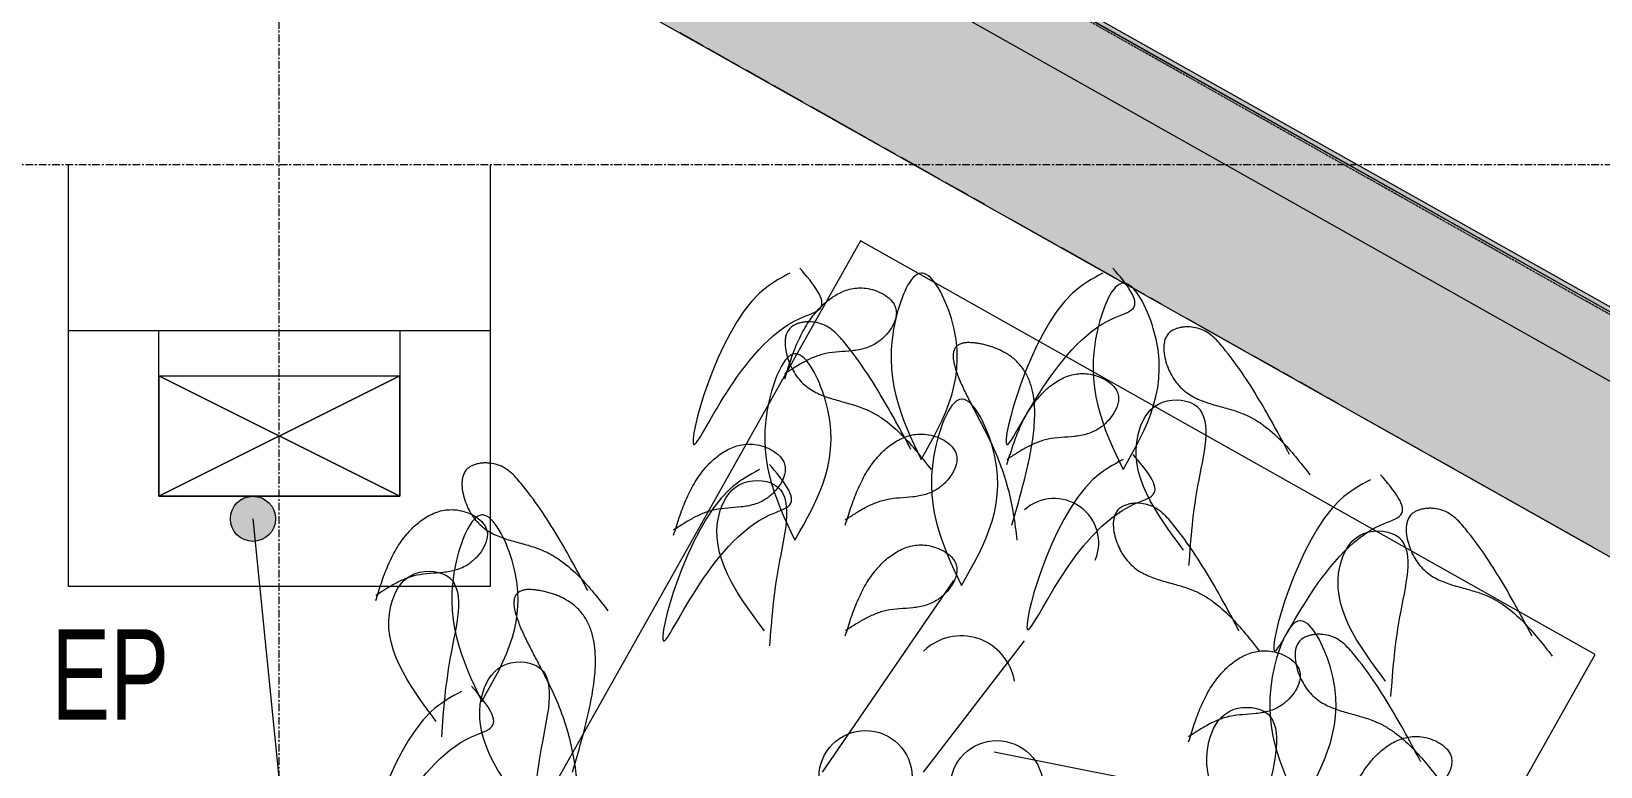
# Model space of a CAD drawing. Header units: millimetres. Extents: x 139864 to 546726, y 40253 to 3921401762.
# Drawn here: x 269514 to 272120, y 95191 to 96412 of the extents above; entities that cross this region are included whole.
import ezdxf

# ---------------------------------------------------------------- set-up
doc = ezdxf.new("R2010")
doc.units = ezdxf.units.MM
for name, pattern in [('Centre', [12.5, 2.5, -1.875, 6.25, -1.875]), ('Démoli', [2.812, 1.875, -0.937]), ('Ligne de quadrillage', [22.225, 12.7, -3.175, 3.175, -3.175])]:
    doc.linetypes.add(name, pattern=pattern)
for name, color, linetype, lineweight in [('AS-20_AXES-ET-FILES', 12, 'Centre', 9), ('AS-24_TRES-FIN', 9, 'Continuous', 9), ('AS-29_DEMOLITION', 5, 'Démoli', 13), ('AS-30_COTE-1', 1, 'Continuous', 5), ('AS-31_TXT-1', 32, 'Continuous', 5), ('AS-41_SANITAIRES', 9, 'Continuous', 9), ('AS-42_VEGETATION', 9, 'Continuous', 9)]:
    doc.layers.add(name, color=color, linetype=linetype, lineweight=lineweight)
doc.styles.add('Arial_1', font='arial.ttf', dxfattribs={"width": 0.7, "height": 150})
doc.styles.add('Trebuchet MS_2', font='trebuc.ttf', dxfattribs={"height": 165})
doc.dimstyles.new('Cotes_linéaires', dxfattribs={"dimscale": 304.8, "dimtxt": 170.1069, "dimasz": 0.615157, "dimexe": 0.492126, "dimexo": 0.0625, "dimgap": 0.049213, "dimtad": 1, "dimdec": 0, "dimlfac": 0.1, "dimzin": 0, "dimdsep": 46, "dimtxsty": 'Trebuchet MS_2', "dimblk1": 'OBLIQUE', "dimblk2": 'OBLIQUE', "dimsah": 1, "dimcen": 0.09, "dimdle": 0.246063, "dimazin": 0, "dimtfac": 1, "dimtdec": 4, "dimtix": 1, "dimtmove": 0, "dimatfit": 3, "dimfxl": 0, "dimtvp": 1, "dimtolj": 1, "dimtzin": 0, "dimarcsym": 0})

# ---------------------------------------------------------------- blocks, each defined once
blk = doc.blocks.new('Bamboo_powder_1_ - Bamboo_powder_1_-579570-12_ Niveau 12 -  BAT BUREAUX')
at = {"layer": 'AS-42_VEGETATION', "color": 8}
for p, q in [((-194.8, 197), (23.2, 515.1)), ((-27.1, 197), (140.6, 414.6)), ((90.3, 230.5), (425.7, 163.6))]:
    blk.add_line(p, q, dxfattribs=at)
for centre in [(-123.5, 188.7), (94.5, 171.9)]:
    blk.add_circle(centre, 77.2, dxfattribs=at)
for centre, radius, start, end in [((189.9, 577.3), 73.9, 337.1115, 131.9159), ((35.3, 333.5), 89.6, 9.075, 134.1203)]:
    blk.add_arc(centre, radius, start, end, dxfattribs=at)
for points, knots in [([(-249.3, 1025.6), (-266.5, 1016.2), (-361.5, 964.6), (-465.5, 566.6), (-322.7, 929.1), (-176.3, 967.5), (-210.1, 1007.4), (-232.6, 1033.9)], [0, 0, 0, 0, 68.487845, 378.701334, 688.629593, 731.112627, 815.982069, 815.982069, 815.982069, 815.982069]), ([(-29.5, 1025.6), (-30.1, 1025.6), (-48.5, 1025.7), (-108.4, 878), (-63.9, 784.5), (-31.3, 715.9)], [370.894655, 370.894655, 370.894655, 370.894655, 374.291113, 471.989835, 741.78931, 741.78931, 741.78931, 741.78931]), ([(-31.3, 715.9), (8.3, 785), (62.5, 879.2), (-11.3, 1024.2), (-29.5, 1025.6)], [0, 0, 0, 0, 271.634227, 370.894655, 370.894655, 370.894655, 370.894655]), ([(270.5, 1025.6), (253.4, 1016.2), (158.4, 964.6), (54.4, 566.6), (197.2, 929.1), (343.5, 967.5), (309.8, 1007.4), (287.3, 1033.9)], [0, 0, 0, 0, 68.487845, 378.701334, 688.629593, 731.112627, 815.982069, 815.982069, 815.982069, 815.982069]), ([(-257.7, 849.8), (-254.7, 859.6), (-248.6, 879.2), (-238, 908), (-224.4, 935.6), (-208, 959.1), (-189.6, 977.9), (-169.9, 991.9), (-151, 999.2), (-135, 1001.2), (-121.8, 1000.7), (-107.8, 997.4), (-93.5, 991), (-83, 983.3), (-76.5, 975), (-73.6, 969), (-72.5, 963.6), (-72.1, 957.8), (-73.6, 947.6), (-79.8, 934.4), (-88.8, 923), (-97.3, 915.1), (-104.8, 909.4), (-113.8, 904.4), (-127.5, 899.2), (-145.6, 896.2), (-167.5, 894.9), (-185.2, 893.2), (-198.5, 889.7), (-210.6, 885.5), (-225.1, 878.5), (-241.6, 868.7), (-252.3, 861.7), (-257.7, 858.2)], [0, 0, 0, 0, 0.114208, 0.228417, 0.342625, 0.456833, 0.546121, 0.635408, 0.724695, 0.769339, 0.813983, 0.87156, 0.929136, 0.986713, 1.015502, 1.04429, 1.06037, 1.076449, 1.108609, 1.172927, 1.237245, 1.269405, 1.301564, 1.342298, 1.383031, 1.464499, 1.545966, 1.627434, 1.663149, 1.698864, 1.770294, 1.841724, 1.913154, 1.913154, 1.913154, 1.913154]), ([(305.9, 1008.8), (305.3, 1008.9), (286.9, 1008.9), (227, 861.2), (271.5, 767.8), (304.1, 699.2)], [370.894655, 370.894655, 370.894655, 370.894655, 374.291112, 471.989834, 741.78931, 741.78931, 741.78931, 741.78931]), ([(304.1, 699.2), (343.7, 768.2), (397.9, 862.5), (324.1, 1007.5), (305.9, 1008.8)], [0, 0, 0, 0, 271.634227, 370.894655, 370.894655, 370.894655, 370.894655]), ([(-48.1, 732.7), (-64.5, 763.4), (-97.5, 825), (-138.9, 887), (-167.3, 920.6), (-177, 930.1), (-188.2, 937.9), (-200.8, 942.9), (-211.7, 944.6), (-220.4, 944.7), (-226.8, 944.1), (-233.2, 942.8), (-239.4, 940.6), (-245.2, 937.4), (-250.3, 932.9), (-254.1, 926.8), (-256.4, 919.5), (-257.2, 912.1), (-256.9, 902.2), (-254.7, 890), (-250.2, 876.2), (-244.1, 863.6), (-236.7, 852.2), (-227.6, 842), (-214, 831.1), (-195, 821.7), (-171.2, 814.4), (-147.2, 808), (-125.4, 801), (-106.8, 791.7), (-85.8, 777.9), (-62.4, 757), (-37.7, 728.7), (-22.3, 709), (-14.5, 699.2)], [0, 0, 0, 0, 0.389406, 0.778812, 0.829321, 0.879831, 0.93034, 0.98085, 1.028865, 1.052873, 1.076881, 1.100889, 1.124897, 1.148904, 1.172912, 1.200489, 1.228066, 1.255643, 1.28322, 1.338374, 1.393528, 1.444017, 1.494505, 1.544994, 1.595482, 1.68786, 1.780238, 1.872615, 1.964993, 2.034763, 2.104532, 2.244072, 2.383611, 2.52315, 2.52315, 2.52315, 2.52315]), ([(580.8, 724.3), (564.3, 755.1), (531.4, 816.7), (490, 878.6), (461.6, 912.2), (451.8, 921.8), (440.6, 929.6), (428.1, 934.6), (417.1, 936.2), (408.5, 936.3), (402, 935.7), (395.7, 934.4), (389.5, 932.2), (383.7, 929.1), (378.6, 924.5), (374.8, 918.4), (372.5, 911.2), (371.7, 903.8), (372, 893.8), (374.1, 881.6), (378.7, 867.9), (384.7, 855.2), (392.2, 843.8), (401.3, 833.7), (414.8, 822.7), (433.9, 813.3), (457.7, 806), (481.7, 799.7), (503.4, 792.6), (522.1, 783.3), (543.1, 769.5), (566.4, 748.6), (591.2, 720.4), (606.6, 700.7), (614.3, 690.8)], [0, 0, 0, 0, 0.389406, 0.778812, 0.829321, 0.879831, 0.93034, 0.98085, 1.028865, 1.052873, 1.076881, 1.100889, 1.124897, 1.148904, 1.172912, 1.200489, 1.228066, 1.255643, 1.28322, 1.338374, 1.393528, 1.444017, 1.494505, 1.544994, 1.595482, 1.68786, 1.780238, 1.872615, 1.964993, 2.034763, 2.104532, 2.244072, 2.383611, 2.52315, 2.52315, 2.52315, 2.52315]), ([(-239.1, 891.7), (-239.7, 891.7), (-258.1, 891.8), (-318, 744.1), (-273.6, 650.6), (-240.9, 582)], [370.894655, 370.894655, 370.894655, 370.894655, 374.291112, 471.989834, 741.78931, 741.78931, 741.78931, 741.78931]), ([(-240.9, 582), (-201.3, 651.1), (-147.2, 745.3), (-221, 890.3), (-239.1, 891.7)], [0, 0, 0, 0, 271.634227, 370.894655, 370.894655, 370.894655, 370.894655]), ([(119.6, 607.1), (126.8, 632.1), (137.6, 669.7), (149.5, 720.4), (156, 758.9), (158.2, 791.5), (156.3, 817.5), (152.5, 836.7), (145.6, 855.1), (135.1, 871.7), (121.1, 885.6), (107.8, 894), (97.1, 899), (89.8, 901.9), (82.3, 904.4), (74.7, 906.5), (67, 908.1), (60.5, 909.1), (55.3, 909.7), (51.3, 910), (47.4, 910.1), (42.8, 910), (37.7, 909.2), (33, 907.5), (29.5, 905.4), (27.3, 903.6), (25.4, 901.4), (24, 898.8), (23, 896.1), (22.4, 893.1), (22, 890.2), (21.9, 886.2), (22.3, 881.4), (23.4, 875.7), (24.9, 870.1), (27.1, 862.7), (30.4, 853.6), (34.9, 842.9), (41.4, 828.8), (50.1, 811.5), (60.8, 790.9), (71.6, 770.3), (85.2, 743.6), (100.2, 709.8), (113.6, 668.2), (122.5, 625.4), (126.2, 596.5), (128, 582)], [0, 0, 0, 0, 0.290418, 0.435628, 0.580837, 0.726046, 0.798651, 0.871255, 0.94386, 1.016464, 1.089069, 1.161674, 1.190957, 1.22024, 1.249524, 1.278807, 1.308091, 1.337374, 1.352016, 1.366658, 1.3813, 1.395941, 1.417523, 1.439104, 1.449895, 1.460686, 1.471477, 1.482267, 1.493058, 1.503849, 1.51464, 1.52543, 1.547012, 1.568593, 1.590175, 1.611756, 1.654919, 1.698082, 1.741245, 1.827571, 1.913898, 2.000224, 2.08655, 2.248995, 2.411441, 2.573886, 2.736332, 2.736332, 2.736332, 2.736332]), ([(111.2, 707.6), (114.3, 717.3), (120.4, 736.9), (131, 765.7), (144.5, 793.4), (160.9, 816.8), (179.4, 835.6), (199.1, 849.6), (217.9, 856.9), (233.9, 859), (247.2, 858.4), (261.2, 855.1), (275.4, 848.7), (285.9, 841), (292.4, 832.8), (295.3, 826.7), (296.5, 821.4), (296.8, 815.5), (295.4, 805.3), (289.1, 792.1), (280.1, 780.7), (271.7, 772.8), (264.1, 767.1), (255.2, 762.1), (241.4, 756.9), (223.3, 753.9), (201.5, 752.7), (183.7, 750.9), (170.4, 747.5), (158.3, 743.2), (143.8, 736.2), (127.3, 726.4), (116.6, 719.4), (111.2, 715.9)], [0, 0, 0, 0, 0.114208, 0.228417, 0.342625, 0.456833, 0.546121, 0.635408, 0.724695, 0.769339, 0.813983, 0.87156, 0.929136, 0.986713, 1.015502, 1.04429, 1.06037, 1.076449, 1.108609, 1.172927, 1.237245, 1.269405, 1.301564, 1.342298, 1.383031, 1.464499, 1.545966, 1.627434, 1.663149, 1.698864, 1.770294, 1.841724, 1.913154, 1.913154, 1.913154, 1.913154]), ([(37.6, 816.3), (37, 816.4), (18.6, 816.5), (-41.3, 668.8), (3.1, 575.3), (35.8, 506.7)], [370.894655, 370.894655, 370.894655, 370.894655, 374.291113, 471.989835, 741.78931, 741.78931, 741.78931, 741.78931]), ([(35.8, 506.7), (75.4, 575.7), (129.5, 670), (55.7, 815), (37.6, 816.3)], [0, 0, 0, 0, 271.634227, 370.894655, 370.894655, 370.894655, 370.894655]), ([(404.7, 565.3), (358.6, 627.4), (299, 707.6), (354.3, 818.1), (461.1, 815.7), (422.1, 665.3), (416.2, 583.6), (413.1, 540.2)], [0, 0, 0, 0, 234.323456, 302.761392, 369.283025, 511.876369, 674.239163, 674.239163, 674.239163, 674.239163]), ([(-157.1, 607.1), (-154, 616.9), (-148, 636.4), (-137.3, 665.3), (-123.8, 692.9), (-107.4, 716.4), (-89, 735.2), (-69.2, 749.2), (-50.4, 756.5), (-34.4, 758.5), (-21.2, 758), (-7.1, 754.7), (7.1, 748.3), (17.6, 740.6), (24.1, 732.3), (27, 726.3), (28.2, 720.9), (28.5, 715.1), (27, 704.9), (20.8, 691.7), (11.8, 680.3), (3.3, 672.4), (-4.2, 666.7), (-13.1, 661.7), (-26.9, 656.5), (-45, 653.5), (-66.8, 652.2), (-84.6, 650.4), (-97.9, 647), (-110, 642.8), (-124.5, 635.8), (-141, 626), (-151.7, 619), (-157.1, 615.5)], [0, 0, 0, 0, 0.114208, 0.228417, 0.342625, 0.456833, 0.546121, 0.635408, 0.724695, 0.769339, 0.813983, 0.87156, 0.929136, 0.986713, 1.015502, 1.04429, 1.06037, 1.076449, 1.108609, 1.172927, 1.237245, 1.269405, 1.301564, 1.342298, 1.383031, 1.464499, 1.545966, 1.627434, 1.663149, 1.698864, 1.770294, 1.841724, 1.913154, 1.913154, 1.913154, 1.913154]), ([(-442.2, 590.4), (-439.1, 600.2), (-433, 619.7), (-422.4, 648.6), (-408.9, 676.2), (-392.5, 699.6), (-374, 718.4), (-354.3, 732.4), (-335.5, 739.8), (-319.5, 741.8), (-306.3, 741.2), (-292.2, 737.9), (-278, 731.6), (-267.5, 723.8), (-261, 715.6), (-258.1, 709.5), (-256.9, 704.2), (-256.6, 698.4), (-258.1, 688.1), (-264.3, 674.9), (-273.3, 663.6), (-281.8, 655.6), (-289.3, 649.9), (-298.2, 644.9), (-312, 639.8), (-330.1, 636.8), (-351.9, 635.5), (-369.7, 633.7), (-383, 630.3), (-395.1, 626), (-409.6, 619.1), (-426.1, 609.3), (-436.8, 602.3), (-442.2, 598.8)], [0, 0, 0, 0, 0.114208, 0.228417, 0.342625, 0.456833, 0.546121, 0.635408, 0.724695, 0.769339, 0.813983, 0.87156, 0.929136, 0.986713, 1.015502, 1.04429, 1.06037, 1.076449, 1.108609, 1.172927, 1.237245, 1.269405, 1.301564, 1.342298, 1.383031, 1.464499, 1.545966, 1.627434, 1.663149, 1.698864, 1.770294, 1.841724, 1.913154, 1.913154, 1.913154, 1.913154]), ([(-584.7, 498.3), (-601.2, 529.1), (-634.1, 590.7), (-675.5, 652.7), (-703.9, 686.3), (-713.7, 695.8), (-724.9, 703.6), (-737.4, 708.6), (-748.4, 710.2), (-757, 710.3), (-763.5, 709.8), (-769.8, 708.4), (-776.1, 706.3), (-781.8, 703.1), (-786.9, 698.6), (-790.7, 692.4), (-793, 685.2), (-793.8, 677.8), (-793.6, 667.9), (-791.4, 655.6), (-786.8, 641.9), (-780.8, 629.2), (-773.3, 617.9), (-764.2, 607.7), (-750.7, 596.7), (-731.6, 587.4), (-707.8, 580), (-683.8, 573.7), (-662.1, 566.6), (-643.4, 557.3), (-622.5, 543.6), (-599.1, 522.6), (-574.3, 494.4), (-558.9, 474.7), (-551.2, 464.8)], [0, 0, 0, 0, 0.389406, 0.778812, 0.829321, 0.879831, 0.93034, 0.98085, 1.028865, 1.052873, 1.076881, 1.100889, 1.124897, 1.148904, 1.172912, 1.200489, 1.228066, 1.255643, 1.28322, 1.338374, 1.393528, 1.444017, 1.494505, 1.544994, 1.595482, 1.68786, 1.780238, 1.872615, 1.964993, 2.034763, 2.104532, 2.244072, 2.383611, 2.52315, 2.52315, 2.52315, 2.52315]), ([(-299.6, 699.2), (-316.8, 689.8), (-411.8, 638.2), (-515.8, 240.2), (-373, 602.7), (-226.6, 641.1), (-260.4, 681), (-282.9, 707.6)], [0, 0, 0, 0, 68.487845, 378.701333, 688.629593, 731.112627, 815.982069, 815.982069, 815.982069, 815.982069]), ([(304.2, 716), (287.1, 706.7), (192.7, 655.4), (89.3, 259.8), (231.3, 620.1), (376.7, 658.3), (343.2, 697.9), (320.9, 724.3)], [0, 0, 0, 0, 68.487845, 378.701333, 688.629593, 731.112626, 815.982069, 815.982069, 815.982069, 815.982069]), ([(-291.2, 431.4), (-337.4, 493.5), (-396.9, 573.7), (-341.6, 684.2), (-234.9, 681.8), (-273.9, 531.4), (-279.8, 449.7), (-282.9, 406.3)], [0, 0, 0, 0, 234.323456, 302.761392, 369.283026, 511.876369, 674.239163, 674.239163, 674.239163, 674.239163]), ([(714.9, 682.4), (697.8, 673.1), (602.8, 621.5), (498.8, 223.5), (641.6, 586), (787.9, 624.4), (754.2, 664.3), (731.7, 690.8)], [0, 0, 0, 0, 68.487845, 378.701333, 688.629593, 731.112627, 815.982069, 815.982069, 815.982069, 815.982069]), ([(-936.9, 481.6), (-933.8, 491.4), (-927.8, 510.9), (-917.1, 539.8), (-903.6, 567.4), (-887.2, 590.8), (-868.8, 609.6), (-849.1, 623.6), (-830.2, 631), (-814.2, 633), (-801, 632.4), (-786.9, 629.1), (-772.7, 622.8), (-762.2, 615), (-755.7, 606.8), (-752.8, 600.7), (-751.6, 595.4), (-751.3, 589.6), (-752.8, 579.3), (-759, 566.1), (-768, 554.8), (-776.5, 546.8), (-784, 541.1), (-792.9, 536.1), (-806.7, 531), (-824.8, 528), (-846.6, 526.7), (-864.4, 524.9), (-877.7, 521.5), (-889.8, 517.2), (-904.3, 510.3), (-920.8, 500.5), (-931.5, 493.5), (-936.9, 490)], [0, 0, 0, 0, 0.114208, 0.228417, 0.342625, 0.456833, 0.546121, 0.635408, 0.724695, 0.769339, 0.813983, 0.87156, 0.929136, 0.986713, 1.015502, 1.04429, 1.06037, 1.076449, 1.108609, 1.172927, 1.237245, 1.269405, 1.301564, 1.342298, 1.383031, 1.464499, 1.545966, 1.627434, 1.663149, 1.698864, 1.770294, 1.841724, 1.913154, 1.913154, 1.913154, 1.913154]), ([(496.9, 431.4), (480.5, 462.2), (447.5, 523.7), (406.1, 585.7), (377.8, 619.3), (368, 628.8), (356.8, 636.6), (344.2, 641.6), (333.3, 643.3), (324.6, 643.4), (318.2, 642.8), (311.8, 641.5), (305.6, 639.3), (299.8, 636.1), (294.7, 631.6), (291, 625.5), (288.7, 618.2), (287.8, 610.8), (288.1, 600.9), (290.3, 588.7), (294.8, 575), (300.9, 562.3), (308.4, 550.9), (317.5, 540.8), (331, 529.8), (350.1, 520.4), (373.8, 513.1), (397.8, 506.7), (419.6, 499.7), (438.3, 490.4), (459.2, 476.6), (482.6, 455.7), (507.3, 427.4), (522.8, 407.7), (530.5, 397.9)], [0, 0, 0, 0, 0.389406, 0.778812, 0.829321, 0.879831, 0.93034, 0.98085, 1.028865, 1.052873, 1.076881, 1.100889, 1.124897, 1.148904, 1.172912, 1.200489, 1.228066, 1.255643, 1.28322, 1.338374, 1.393528, 1.444017, 1.494505, 1.544994, 1.595482, 1.68786, 1.780238, 1.872615, 1.964993, 2.034763, 2.104532, 2.244072, 2.383611, 2.52315, 2.52315, 2.52315, 2.52315]), ([(983.3, 423), (966.8, 453.8), (933.9, 515.4), (892.5, 577.4), (864.1, 611), (854.3, 620.5), (843.1, 628.3), (830.6, 633.3), (819.6, 634.9), (811, 635), (804.5, 634.4), (798.2, 633.1), (791.9, 630.9), (786.1, 627.8), (781, 623.3), (777.3, 617.1), (775, 609.9), (774.2, 602.5), (774.4, 592.5), (776.6, 580.3), (781.2, 566.6), (787.2, 553.9), (794.7, 542.5), (803.8, 532.4), (817.3, 521.4), (836.4, 512), (860.2, 504.7), (884.2, 498.4), (905.9, 491.3), (924.6, 482), (945.5, 468.3), (968.9, 447.3), (993.7, 419.1), (1009.1, 399.4), (1016.8, 389.5)], [0, 0, 0, 0, 0.389406, 0.778812, 0.829321, 0.879831, 0.93034, 0.98085, 1.028865, 1.052873, 1.076881, 1.100889, 1.124897, 1.148904, 1.172912, 1.200489, 1.228066, 1.255643, 1.28322, 1.338374, 1.393528, 1.444017, 1.494505, 1.544994, 1.595482, 1.68786, 1.780238, 1.872615, 1.964993, 2.034763, 2.104532, 2.244072, 2.383611, 2.52315, 2.52315, 2.52315, 2.52315]), ([(-759, 623.9), (-759.6, 623.9), (-778, 624), (-837.9, 476.3), (-793.4, 382.8), (-760.8, 314.2)], [370.894655, 370.894655, 370.894655, 370.894655, 374.291112, 471.989834, 741.78931, 741.78931, 741.78931, 741.78931]), ([(-760.8, 314.2), (-721.2, 383.2), (-667, 477.5), (-740.8, 622.5), (-759, 623.9)], [0, 0, 0, 0, 271.634227, 370.894655, 370.894655, 370.894655, 370.894655]), ([(740.1, 347.7), (694, 409.8), (634.4, 490), (689.7, 600.5), (796.5, 598.1), (757.5, 447.7), (751.6, 366), (748.5, 322.6)], [0, 0, 0, 0, 234.323456, 302.761392, 369.283025, 511.876369, 674.239163, 674.239163, 674.239163, 674.239163]), ([(-157.1, 423), (-154, 432.8), (-148, 452.3), (-137.3, 481.2), (-123.8, 508.8), (-107.4, 532.2), (-89, 551.1), (-69.2, 565), (-50.4, 572.4), (-34.4, 574.4), (-21.2, 573.9), (-7.1, 570.5), (7.1, 564.2), (17.6, 556.5), (24.1, 548.2), (27, 542.2), (28.2, 536.8), (28.5, 531), (27, 520.7), (20.8, 507.5), (11.8, 496.2), (3.3, 488.2), (-4.2, 482.5), (-13.1, 477.6), (-26.9, 472.4), (-45, 469.4), (-66.8, 468.1), (-84.6, 466.3), (-97.9, 462.9), (-110, 458.6), (-124.5, 451.7), (-141, 441.9), (-151.7, 434.9), (-157.1, 431.4)], [0, 0, 0, 0, 0.114208, 0.228417, 0.342625, 0.456833, 0.546121, 0.635408, 0.724695, 0.769339, 0.813983, 0.87156, 0.929136, 0.986713, 1.015502, 1.04429, 1.06037, 1.076449, 1.108609, 1.172927, 1.237245, 1.269405, 1.301564, 1.342298, 1.383031, 1.464499, 1.545966, 1.627434, 1.663149, 1.698864, 1.770294, 1.841724, 1.913154, 1.913154, 1.913154, 1.913154]), ([(-836.3, 280.7), (-882.4, 342.8), (-941.9, 423.1), (-886.6, 533.5), (-779.9, 531.2), (-818.9, 380.7), (-824.8, 299.1), (-827.9, 255.6)], [0, 0, 0, 0, 234.323456, 302.761392, 369.283025, 511.876369, 674.239163, 674.239163, 674.239163, 674.239163]), ([(-609.9, 197), (-602.7, 222.1), (-591.9, 259.6), (-580, 310.3), (-573.5, 348.8), (-571.3, 381.4), (-573.2, 407.4), (-577, 426.6), (-583.8, 445), (-594.4, 461.7), (-608.4, 475.5), (-621.7, 483.9), (-632.3, 488.9), (-639.7, 491.8), (-647.2, 494.3), (-654.8, 496.4), (-662.5, 498), (-669, 499), (-674.2, 499.6), (-678.1, 499.9), (-682.1, 500), (-686.7, 499.9), (-691.8, 499.1), (-696.5, 497.4), (-699.9, 495.3), (-702.2, 493.5), (-704.1, 491.3), (-705.5, 488.7), (-706.5, 486), (-707.1, 483.1), (-707.4, 480.1), (-707.6, 476.2), (-707.1, 471.3), (-706.1, 465.6), (-704.6, 460), (-702.4, 452.6), (-699.1, 443.5), (-694.6, 432.8), (-688.1, 418.7), (-679.4, 401.4), (-668.7, 380.8), (-657.9, 360.3), (-644.3, 333.5), (-629.3, 299.7), (-615.9, 258.1), (-607, 215.3), (-603.3, 186.4), (-601.5, 171.9)], [0, 0, 0, 0, 0.290418, 0.435628, 0.580837, 0.726046, 0.798651, 0.871255, 0.94386, 1.016464, 1.089069, 1.161674, 1.190957, 1.22024, 1.249524, 1.278807, 1.308091, 1.337374, 1.352016, 1.366658, 1.3813, 1.395941, 1.417523, 1.439104, 1.449895, 1.460686, 1.471477, 1.482267, 1.493058, 1.503849, 1.51464, 1.52543, 1.547012, 1.568593, 1.590175, 1.611756, 1.654919, 1.698082, 1.741245, 1.827571, 1.913898, 2.000224, 2.08655, 2.248995, 2.411441, 2.573886, 2.736332, 2.736332, 2.736332, 2.736332]), ([(599.4, 448.1), (598.8, 448.2), (580.4, 448.2), (520.5, 300.5), (564.9, 207.1), (597.6, 138.5)], [370.894655, 370.894655, 370.894655, 370.894655, 374.291113, 471.989834, 741.78931, 741.78931, 741.78931, 741.78931]), ([(597.6, 138.5), (637.2, 207.5), (691.3, 301.8), (617.5, 446.8), (599.4, 448.1)], [0, 0, 0, 0, 271.634227, 370.894655, 370.894655, 370.894655, 370.894655]), ([(798.8, 213.8), (782.3, 244.6), (749.4, 306.1), (708, 368.1), (679.6, 401.7), (669.9, 411.2), (658.6, 419.1), (646.1, 424), (635.1, 425.7), (626.5, 425.8), (620, 425.2), (613.7, 423.9), (607.5, 421.7), (601.7, 418.6), (596.6, 414), (592.8, 407.9), (590.5, 400.6), (589.7, 393.2), (590, 383.3), (592.1, 371.1), (596.7, 357.4), (602.7, 344.7), (610.2, 333.3), (619.3, 323.2), (632.9, 312.2), (651.9, 302.8), (675.7, 295.5), (699.7, 289.1), (721.5, 282.1), (740.1, 272.8), (761.1, 259), (784.4, 238.1), (809.2, 209.8), (824.6, 190.1), (832.3, 180.3)], [0, 0, 0, 0, 0.389406, 0.778812, 0.829321, 0.879831, 0.93034, 0.98085, 1.028865, 1.052873, 1.076881, 1.100889, 1.124897, 1.148904, 1.172912, 1.200489, 1.228066, 1.255643, 1.28322, 1.338374, 1.393528, 1.444017, 1.494505, 1.544994, 1.595482, 1.68786, 1.780238, 1.872615, 1.964993, 2.034763, 2.104532, 2.244072, 2.383611, 2.52315, 2.52315, 2.52315, 2.52315]), ([(413.1, 247.3), (416.1, 257), (422.2, 276.6), (432.8, 305.4), (446.4, 333.1), (462.8, 356.5), (481.2, 375.3), (500.9, 389.3), (519.8, 396.6), (535.8, 398.7), (549, 398.1), (563, 394.8), (577.3, 388.4), (587.8, 380.7), (594.3, 372.5), (597.2, 366.4), (598.3, 361.1), (598.7, 355.2), (597.2, 345), (591, 331.8), (582, 320.4), (573.5, 312.5), (566, 306.8), (557, 301.8), (543.3, 296.6), (525.2, 293.6), (503.3, 292.4), (485.6, 290.6), (472.3, 287.2), (460.2, 282.9), (445.7, 275.9), (429.2, 266.1), (418.5, 259.1), (413.1, 255.6)], [0, 0, 0, 0, 0.114208, 0.228417, 0.342625, 0.456833, 0.546121, 0.635408, 0.724695, 0.769339, 0.813983, 0.87156, 0.929136, 0.986713, 1.015502, 1.04429, 1.06037, 1.076449, 1.108609, 1.172927, 1.237245, 1.269405, 1.301564, 1.342298, 1.383031, 1.464499, 1.545966, 1.627434, 1.663149, 1.698864, 1.770294, 1.841724, 1.913154, 1.913154, 1.913154, 1.913154]), ([(-685.3, 130.1), (-731.4, 192.2), (-791, 272.4), (-735.7, 382.9), (-629, 380.5), (-668, 230.1), (-673.8, 148.4), (-677, 105)], [0, 0, 0, 0, 234.323456, 302.761391, 369.283025, 511.876369, 674.239163, 674.239163, 674.239163, 674.239163]), ([(-794.3, 330.9), (-811.5, 321.6), (-906.5, 270), (-1010.5, -128), (-867.7, 234.5), (-721.4, 272.9), (-755.1, 312.8), (-777.6, 339.3)], [0, 0, 0, 0, 68.487845, 378.701333, 688.629593, 731.112627, 815.982069, 815.982069, 815.982069, 815.982069]), ([(522.1, 54.8), (476, 116.9), (416.4, 197.1), (471.7, 307.6), (578.5, 305.2), (539.4, 154.8), (533.6, 73.1), (530.5, 29.7)], [0, 0, 0, 0, 234.323456, 302.761391, 369.283025, 511.876369, 674.239163, 674.239163, 674.239163, 674.239163]), ([(664.6, 105), (667.7, 114.8), (673.8, 134.3), (684.4, 163.2), (697.9, 190.8), (714.3, 214.2), (732.8, 233), (752.5, 247), (771.4, 254.4), (787.3, 256.4), (800.6, 255.8), (814.6, 252.5), (828.8, 246.2), (839.3, 238.4), (845.9, 230.2), (848.7, 224.1), (849.9, 218.8), (850.2, 213), (848.8, 202.7), (842.5, 189.5), (833.5, 178.1), (825.1, 170.2), (817.5, 164.5), (808.6, 159.5), (794.8, 154.4), (776.7, 151.3), (754.9, 150.1), (737.1, 148.3), (723.8, 144.9), (711.7, 140.6), (697.2, 133.7), (680.7, 123.8), (670, 116.8), (664.6, 113.3)], [0, 0, 0, 0, 0.114208, 0.228417, 0.342625, 0.456833, 0.546121, 0.635408, 0.724695, 0.769339, 0.813983, 0.87156, 0.929136, 0.986713, 1.015502, 1.04429, 1.06037, 1.076449, 1.108609, 1.172927, 1.237245, 1.269405, 1.301564, 1.342298, 1.383031, 1.464499, 1.545966, 1.627434, 1.663149, 1.698864, 1.770294, 1.841724, 1.913154, 1.913154, 1.913154, 1.913154])]:
    blk.add_open_spline(points, degree=3, knots=knots, dxfattribs=at)
blk = doc.blocks.new('Appareils sanitaires 10 - Appareils sanitaires 1-9524837-12_ Niveau 12 -  BAT BUREAUX')
at = {"layer": 'AS-41_SANITAIRES'}
for p, q in [((531505.8, 91704), (530105.8, 91704)), ((531505.8, 90304), (531505.8, 91704)), ((530105.8, 90304), (531505.8, 90304))]:
    blk.add_line(p, q, dxfattribs=at)
blk = doc.blocks.new('corniche2 - corniche-9525258-12_ Niveau 12 -  BAT BUREAUX')
at = {"layer": 'AS-41_SANITAIRES'}
for points in [[(532644.4, 92851.9), (532647.9, 92858.2), (522702.2, 98461.2), (522709.4, 98448.8), (532436.8, 92968.9)], [(532472.5, 92546.9), (532492.7, 92582.6), (532492.7, 92765), (532570.7, 92721.1), (532644.4, 92851.9), (522709.4, 98448.8), (523060.3, 97849.3), (529308.1, 94329.6), (529323.6, 94366.1), (529497.9, 94268), (529478.5, 94233.6), (532436.8, 92567)]]:
    blk.add_hatch(color=256, dxfattribs=at).paths.add_polyline_path(points, flags=0)
h = blk.add_hatch(color=256, dxfattribs=at)
h.paths.add_polyline_path([(532456.8, 92551.1), (532470.9, 92544), (532472.5, 92546.9), (529478.5, 94233.6), (529476.5, 94230.1), (529549.3, 94188.9), (532454.2, 92552.6)], flags=0)
h.paths.add_polyline_path([(524787.2, 96876.4), (524787.2, 96876.4), (524774.7, 96881.3)], flags=0)
h.paths.add_polyline_path([(529306.5, 94325.8), (529308.1, 94329.6), (523059.5, 97849.7), (523063.7, 97842.6), (525394.3, 96529.7), (525486.3, 96477.8), (529306.1, 94326)], flags=0)
for p, q in [((532647.9, 92858.2), (522702.2, 98461.2)), ((532644.4, 92851.9), (522709.4, 98448.8)), ((523063.8, 97842.4), (529306.4, 94325.6)), ((525608.3, 96409.1), (525646.6, 96387.5)), ((525646.6, 96387.5), (525608.3, 96409.1)), ((525709.3, 96352.2), (525654.2, 96383.2)), ((525718.5, 96347), (525755.3, 96326.3)), ((525755.3, 96326.3), (525718.5, 96347)), ((525811.7, 96294.5), (525764.4, 96321.1)), ((525782.8, 96310.8), (525811.7, 96294.5)), ((525826.4, 96286.2), (525874.7, 96259)), ((525939, 96222.8), (525826.4, 96286.2)), ((525911.4, 96238.3), (525939, 96222.8)), ((525966.5, 96207.3), (525948.2, 96217.6)), ((525975.7, 96202.1), (526003.3, 96186.6)), ((526040, 96165.9), (525975.7, 96202.1)), ((526049.2, 96160.7), (526086, 96140)), ((526086, 96140), (526049.2, 96160.7)), ((526113.5, 96124.5), (526095.2, 96134.8)), ((526156.9, 96100), (526168.6, 96093.4)), ((526232.9, 96057.2), (526156.9, 96100)), ((526187, 96083.1), (526232.9, 96057.2)), ((526334, 96000.2), (526242.1, 96052)), ((526343.2, 95995.1), (526379.9, 95974.4)), ((526379.9, 95974.4), (526343.2, 95995.1)), ((526407.5, 95958.8), (526389.1, 95969.2)), ((526450.7, 95934.5), (526462.6, 95927.8)), ((526546.2, 95880.7), (526450.7, 95934.5)), ((526517.8, 95896.7), (526546.2, 95880.7)), ((526560.8, 95872.5), (526572.8, 95865.7)), ((526603.7, 95848.3), (526560.8, 95872.5)), ((526591.2, 95855.3), (526603.7, 95848.3)), ((526628, 95834.6), (526609.6, 95845)), ((526637.1, 95829.5), (526673.9, 95808.8)), ((526673.9, 95808.8), (526637.1, 95829.5)), ((526701.5, 95793.2), (526683.1, 95803.6)), ((526744.4, 95769), (526756.6, 95762.2)), ((526840.1, 95715.2), (526744.4, 95769)), ((526811.7, 95731.1), (526840.1, 95715.2)), ((526854.6, 95707), (526866.8, 95700.1)), ((526894.2, 95684.7), (526854.6, 95707)), ((526885.2, 95689.7), (526894.2, 95684.7)), ((527124, 95555.2), (526903.6, 95679.4)), ((526921.9, 95669), (526958.7, 95648.3)), ((527032.2, 95606.9), (527050.5, 95596.6))]:
    blk.add_line(p, q, dxfattribs=at)
blk = doc.blocks.new('_Oblique')
at = {"color": 0, "linetype": 'ByBlock', "lineweight": -2}
blk.add_line((-0.5, -0.5), (0.5, 0.5), dxfattribs=at)
blk = doc.blocks.new('DIMBLOCK19-12_ Niveau 12 -  BAT BUREAUX')
at = {"layer": 'AS-30_COTE-1', "color": 0, "lineweight": -2, "transparency": 16777216}
for p, q in [((268016.9, 99005.1), (268118, 99184.6)), ((267979, 99090.7), (280384.7, 92101.9)), ((280291.9, 92090), (280392.9, 92269.4))]:
    blk.add_line(p, q, dxfattribs=at)
at = {"layer": 'Defpoints', "color": 0, "transparency": 16777216}
for p in [(268007.6, 98988.5), (280319.3, 92138.8), (280282.5, 92073.4)]:
    blk.add_point(p, dxfattribs=at)
at = {"layer": 'AS-30_COTE-1', "color": 0, "lineweight": -2, "transparency": 16777216, "xscale": 187.5, "yscale": 187.5, "zscale": 187.5}
for p, rotation in [((268044.4, 99053.9), 150.6051502308963), ((280319.3, 92138.8), 330.6051502308963)]:
    blk.add_blockref('_Oblique', p, dxfattribs=dict(at, rotation=rotation))
at = {"layer": 'AS-30_COTE-1', "color": 0, "transparency": 16777216, "insert": (274230.5, 95682.8), "char_height": 165, "width": 581.247, "attachment_point": 5, "rotation": 330.6052, "style": 'Trebuchet MS_2'}
blk.add_mtext('\\A1;1409', dxfattribs=at)
blk = doc.blocks.new('DIMBLOCK23-12_ Niveau 12 -  BAT BUREAUX')
at = {"layer": 'AS-30_COTE-1', "color": 0, "lineweight": -2, "transparency": 16777216}
for p, q in [((268217, 99362.7), (268317.9, 99542.3)), ((268179.1, 99448.3), (308413.3, 76840.3)), ((308320.5, 76828.2), (308421.4, 77007.8))]:
    blk.add_line(p, q, dxfattribs=at)
at = {"layer": 'Defpoints', "color": 0, "transparency": 16777216}
for p in [(268207.7, 99346.1), (308347.9, 76877), (308311.2, 76811.6)]:
    blk.add_point(p, dxfattribs=at)
at = {"layer": 'AS-30_COTE-1', "color": 0, "lineweight": -2, "transparency": 16777216, "xscale": 187.5, "yscale": 187.5, "zscale": 187.5}
for p, rotation in [((268244.5, 99411.5), 150.6679493154123), ((308347.9, 76877), 330.6679493154123)]:
    blk.add_blockref('_Oblique', p, dxfattribs=dict(at, rotation=rotation))
at = {"layer": 'AS-30_COTE-1', "color": 0, "transparency": 16777216, "insert": (288344.8, 88230.8), "char_height": 165, "width": 581.247, "attachment_point": 5, "rotation": 330.6679, "style": 'Trebuchet MS_2'}
blk.add_mtext('\\A1;4600', dxfattribs=at)

msp = doc.modelspace()

# ---------------------------------------------------------------- hatches: boundary and pattern name
at = {"layer": 'AS-31_TXT-1'}
h = msp.add_hatch(color=154, dxfattribs=at)
edge = h.paths.add_edge_path(flags=0)
edge.add_arc((269882.04004, 95602.23811), 37.5, 0, 360)

# ---------------------------------------------------------------- linework, layer by layer
at = {"layer": 'AS-20_AXES-ET-FILES', "linetype": 'Ligne de quadrillage', "lineweight": 5}
for p, q in [((269925.81052, 55233.15958), (269925.81052, 98391.51346)), ((283140.81053, 96189.90886), (265033.51195, 96189.90886))]:
    msp.add_line(p, q, dxfattribs=at)
at = {"layer": 'AS-24_TRES-FIN'}
for p, q in [((279975.76641, 91528.90644), (267700.81053, 98444.03499)), ((267800.81053, 98272.85567), (277480.19236, 92819.95056)), ((269575.81053, 95489.90886), (269575.81053, 96189.90886)), ((270275.81053, 96189.90886), (270275.81053, 95489.90886)), ((269575.81053, 95914.90886), (270275.81053, 95914.90886)), ((269575.81053, 95489.90886), (269575.81053, 95914.90886)), ((269725.81053, 95914.90886), (270125.81053, 95914.90886)), ((269725.81053, 95639.90886), (269725.81053, 95914.90886)), ((270125.81053, 95914.90886), (270125.81053, 95639.90886)), ((270275.81053, 95914.90886), (270275.81053, 95489.90886)), ((269725.81053, 95839.90886), (270125.81053, 95839.90886)), ((270125.81053, 95639.90886), (269725.81053, 95839.90886)), ((269725.81053, 95839.90886), (269725.81053, 95639.90886)), ((270125.81053, 95839.90886), (269725.81053, 95639.90886)), ((269725.81053, 95839.90886), (270125.81053, 95839.90886)), ((269725.81053, 95639.90886), (269725.81053, 95839.90886)), ((269725.81053, 95839.90886), (270125.81053, 95639.90886)), ((269725.81053, 95639.90886), (270125.81053, 95839.90886)), ((270125.81053, 95639.90886), (270125.81053, 95839.90886)), ((270125.81053, 95839.90886), (270125.81053, 95639.90886)), ((269725.81053, 95639.90886), (270125.81053, 95639.90886)), ((270125.81053, 95639.90886), (269725.81053, 95639.90886)), ((270125.81053, 95639.90886), (269725.81053, 95639.90886)), ((270275.81053, 95489.90886), (269575.81053, 95489.90886))]:
    msp.add_line(p, q, dxfattribs=at)
at = {"layer": 'AS-29_DEMOLITION'}
msp.add_line((279990.35654, 91516.28064), (267716.19257, 98430.96306), dxfattribs=at)
at = {"layer": 'AS-31_TXT-1', "color": 154}
msp.add_line((269882.04004, 95602.23811), (270057.81723, 93836.33451), dxfattribs=at)
msp.add_circle((269882.04004, 95602.23811), 37.5, dxfattribs=at)

# ---------------------------------------------------------------- block references
at = {"layer": 'AS-41_SANITAIRES'}
msp.add_blockref('corniche2 - corniche-9525258-12_ Niveau 12 -  BAT BUREAUX', (-255016.84136, 0), dxfattribs=at)
at = {"layer": 'AS-41_SANITAIRES', "rotation": 60.63671974313305}
msp.add_blockref('Appareils sanitaires 10 - Appareils sanitaires 1-9524837-12_ Niveau 12 -  BAT BUREAUX', (90192.16718, -412125.332), dxfattribs=at)
at = {"layer": 'AS-42_VEGETATION', "color": 8}
msp.add_blockref('Bamboo_powder_1_ - Bamboo_powder_1_-579570-12_ Niveau 12 -  BAT BUREAUX', (271022.7888, 94984.72826), dxfattribs=at)

# ---------------------------------------------------------------- texts
at = {"layer": 'AS-31_TXT-1', "color": 154, "insert": (269547.23078, 95418.91864), "char_height": 150, "width": 244.1138438, "attachment_point": 1, "style": 'Arial_1'}
msp.add_mtext('EP', dxfattribs=at)

# ---------------------------------------------------------------- dimensions: what is measured, and where the dimension line sits
at = {"layer": 'AS-30_COTE-1'}
for base, p1, p2, angle, override, picture, middle in [((308347.89176, 76877.01826), (268207.7127, 99346.14124), (308311.15149, 76811.6336), 330.66794932, {"dimpost": '<>', "dimfxl": 46000.976485}, 'DIMBLOCK23-12_ Niveau 12 -  BAT BUREAUX', (288344.77837, 88230.77355)), ((280319.3237, 92138.75056), (268007.5559, 98988.53477), (280282.51179, 92073.40622), 330.60515023, {"dimpost": '<>', "dimfxl": 14088.773722}, 'DIMBLOCK19-12_ Niveau 12 -  BAT BUREAUX', (274230.54655, 95682.76299))]:
    dim = msp.add_linear_dim(base=base, p1=p1, p2=p2, angle=angle, dimstyle='Cotes_linéaires', override=override, dxfattribs=at)
    dim.commit()
    dim.dimension.update_dxf_attribs({"geometry": picture, "text_midpoint": middle})

doc.saveas('drawing.dxf')
